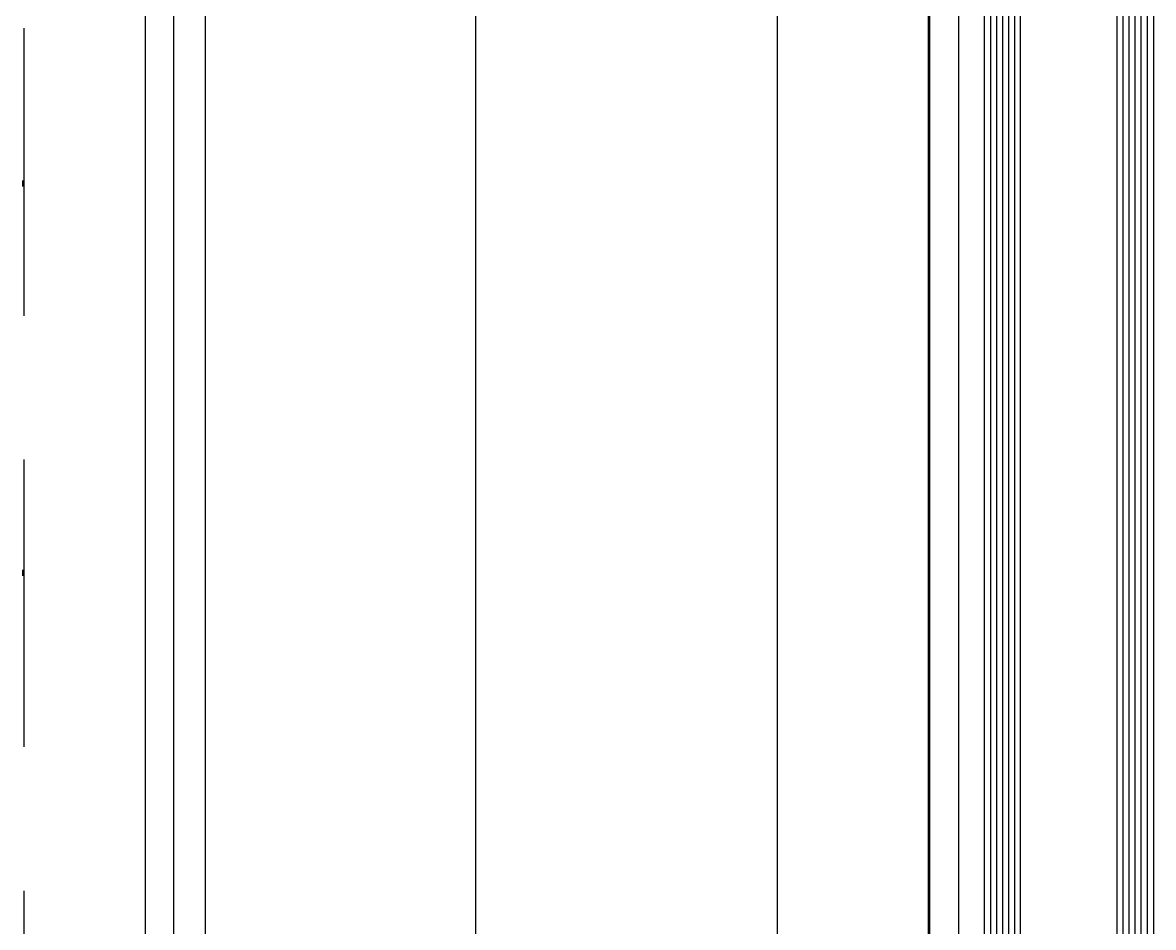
# Model space of a CAD drawing. Header units: inches. Extents: x 21 to 32698, y 13 to 3712.
# Drawn here: x 18831.71 to 18850.44, y 1694.91 to 1709.9 of the extents above; entities that cross this region are included whole.
import ezdxf

# ---------------------------------------------------------------- set-up
doc = ezdxf.new("R2010")
doc.units = ezdxf.units.IN
doc.header["$MEASUREMENT"] = 0
doc.set_wipeout_variables(frame=1)
doc.linetypes.add('DOT', pattern=[6.35, 0, -6.35])
doc.linetypes.add('IMPORT-HIDDEN2', pattern=[47.625, 31.75, -15.875])
for name, color, linetype, lineweight in [('Z_MİM_-KM-BEAM-RAY', 8, 'DOT', 25), ('Z_MİM_-KM-FLOR-FNSH', 8, 'Continuous', 25), ('Z_MİM_-KM-GLAZ', 8, 'Continuous', 25), ('Z_MİM_-KM-IZO-THERMAL', 8, 'Continuous', 25), ('Z_MİM_-KM-IZO-THERMAL-ROCKWOOL', 8, 'BATTING', 25), ('Z_MİM_-KM-PAINT', 8, 'Continuous', 25), ('Z_MİM_-KM-RAY-1', 8, 'IMPORT-HIDDEN2', 25), ('Z_MİM_-KM-WALL-PLASTER', 8, 'Continuous', 25), ('Z_MİM_ALUMINIUM', 8, 'Continuous', 25), ('Z_MİM_KOLON-0.KAT', 8, 'Continuous', 25), ('Z_MİM_MYM_CAM', 8, 'Continuous', 25)]:
    doc.layers.add(name, color=color, linetype=linetype, lineweight=lineweight)
doc.linetypes.add('BATTING', pattern='A,0.00254,-2.54,[134,ltypeshp.shx,S=2.54,R=0,X=-2.54,Y=0],-5.08,[134,ltypeshp.shx,S=2.54,R=180,X=2.54,Y=0],-2.54', length=10.16254)

# ---------------------------------------------------------------- blocks, each defined once
blk = doc.blocks.new('-KM_Kiriş İzi-2K')
at = {"layer": 'Z_MİM_-KM-BEAM-RAY'}
blk.add_line((3500.001, 880), (3500.001, 680), dxfattribs=at)
blk = doc.blocks.new('*U163')
at = {"layer": 'Z_MİM_MYM_CAM'}
blk.add_line((154.22, 0), (-1479.5, 0), dxfattribs=at)
for points in [[(154.22, 0), (-1479.5, 0)], [(154.22, 0), (-1479.5, 0)], [(-1479.5, -1), (154.22, -1)], [(-1479.5, -2), (154.22, -2)], [(-1479.5, -3), (154.22, -3)], [(-1479.5, -4), (154.22, -4)], [(-1479.5, -5), (154.22, -5)], [(-1479.5, -6), (154.22, -6)], [(-1479.5, -22), (154.22, -22)], [(-1479.5, -22), (154.22, -22)], [(154.22, -23), (-1479.5, -23)], [(154.22, -24), (-1479.5, -24)], [(154.22, -25), (-1479.5, -25)], [(154.22, -26), (-1479.5, -26)], [(154.22, -27), (-1479.5, -27)], [(154.22, -28), (-1479.5, -28)], [(154.22, -28), (-1479.5, -28)]]:
    blk.add_lwpolyline(points, dxfattribs=at)
blk = doc.blocks.new('-KM-AL2 210_900')
blk.add_wipeout([(1434.259, 1419.998), (1434.259, 1217.756), (1415.604, 1217.756), (1415.604, 1421.973), (1434.273, 1422.184)])
at = {"layer": 'Z_MİM_-KM-FLOR-FNSH', "ltscale": 0.15}
blk.add_line((1432.273, 1220.032, 0.002), (1432.273, 1420.032, 0.002), dxfattribs=at)
at = {"layer": 'Z_MİM_-KM-RAY-1', "ltscale": 0.15}
blk.add_line((1434.273, 1419.932), (1434.273, 1220.132), dxfattribs=at)
at = {"layer": 'Z_MİM_ALUMINIUM', "elevation": 0.002}
for points in [[(1431.273, 1414.288), (1431.273, 1225.651)], [(1419.273, 1412.768), (1419.273, 1227.306)]]:
    blk.add_lwpolyline(points, dxfattribs=at)
at = {"layer": 'Z_MİM_KOLON-0.KAT', "xscale": -0.1, "yscale": 0.1, "zscale": 0.1, "rotation": 90}
blk.add_blockref('*U163', (1415.573, 1253.706), dxfattribs=at)

msp = doc.modelspace()

# ---------------------------------------------------------------- block references
at = {"layer": 'Z_MİM_-KM-BEAM-RAY'}
msp.add_blockref('-KM_Kiriş İzi-2K', (15331.714, 982.083), dxfattribs=at)

# ---------------------------------------------------------------- next in the draw order: block references
at = {"layer": 'Z_MİM_-KM-GLAZ', "rotation": 180}
msp.add_blockref('-KM-AL2 210_900', (20266.016, 3082.114), dxfattribs=at)

# ---------------------------------------------------------------- next in the draw order: linework, layer by layer
at = {"layer": 'Z_MİM_-KM-IZO-THERMAL'}
msp.add_lwpolyline([(18844.214, 969.583), (17329.214, 969.583), (17329.214, 999.583), (16654.213, 999.583), (16654.213, 969.583), (15319.214, 969.583), (15319.214, 1624.583), (15029.214, 1624.583), (15029.215, 2594.584), (18844.214, 2594.584)], close=True, dxfattribs=at)
at = {"layer": 'Z_MİM_-KM-IZO-THERMAL-ROCKWOOL', "ltscale": 0.45}
msp.add_lwpolyline([(18839.214, 974.583), (17334.214, 974.583), (17334.214, 1004.583), (16649.213, 1004.583), (16649.213, 974.583), (15324.214, 974.583), (15324.214, 1629.583), (15034.214, 1629.583), (15034.215, 2589.584), (18839.214, 2589.584)], close=True, dxfattribs=at)
at = {"layer": 'Z_MİM_-KM-PAINT'}
msp.add_lwpolyline([(18847.214, 966.583), (17326.214, 966.583), (17326.214, 996.583), (16657.213, 996.583), (16657.213, 966.583), (15316.214, 966.583), (15316.214, 1621.583), (15026.214, 1621.583), (15026.215, 2597.584), (18847.214, 2597.584)], close=True, dxfattribs=at)
at = {"layer": 'Z_MİM_-KM-WALL-PLASTER'}
for points in [[(18846.714, 967.083), (17326.714, 967.083), (17326.714, 997.083), (16656.713, 997.083), (16656.713, 967.083), (15316.714, 967.083), (15316.714, 1622.083), (15026.714, 1622.083), (15026.715, 2597.084), (18846.714, 2597.084)], [(18834.214, 979.583), (17339.214, 979.583), (17339.214, 1009.583), (16644.213, 1009.583), (16644.213, 979.583), (15329.214, 979.583), (15329.214, 1634.583), (15039.214, 1634.583), (15039.215, 2584.584), (18834.214, 2584.584)]]:
    msp.add_lwpolyline(points, close=True, dxfattribs=at)

doc.saveas('drawing.dxf')
